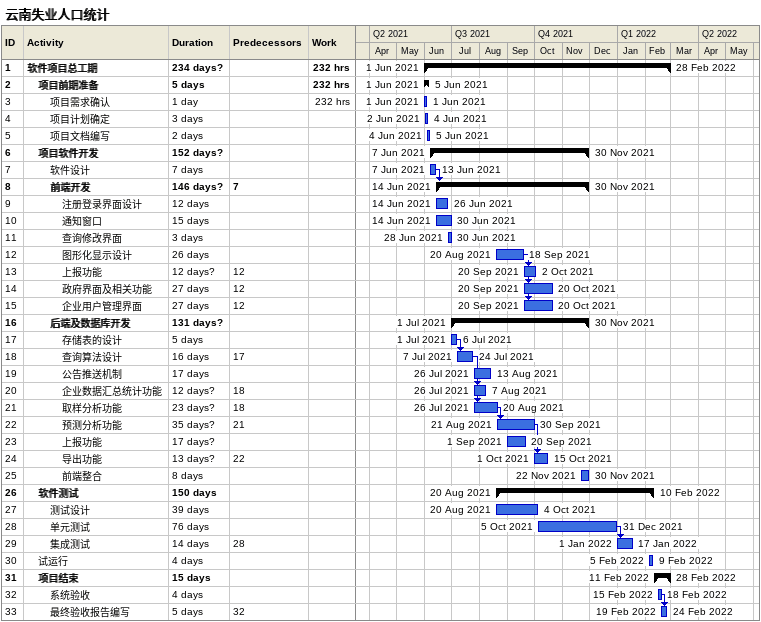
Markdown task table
云南失业人口统计

| ID | Level | Task | Duration | Start | Finish | Predecessors | Work (h) |
|---|---|---|---|---|---|---|---|
| 1 | 1 | **软件项目总工期** | 234d? | 2021-06-01 | 2022-02-28 |  | 232 |
| 2 | 2 | **项目前期准备** | 5d | 2021-06-01 | 2021-06-05 |  | 232 |
| 3 | 3 | 项目需求确认 | 1d | 2021-06-01 | 2021-06-01 |  | 232 |
| 4 | 3 | 项目计划确定 | 3d | 2021-06-02 | 2021-06-04 |  |  |
| 5 | 3 | 项目文档编写 | 2d | 2021-06-04 | 2021-06-05 |  |  |
| 6 | 2 | **项目软件开发** | 152d? | 2021-06-07 | 2021-11-30 |  |  |
| 7 | 3 | 软件设计 | 7d | 2021-06-07 | 2021-06-13 |  |  |
| 8 | 3 | **前端开发** | 146d? | 2021-06-14 | 2021-11-30 | 7 |  |
| 9 | 4 | 注册登录界面设计 | 12d | 2021-06-14 | 2021-06-26 |  |  |
| 10 | 4 | 通知窗口 | 15d | 2021-06-14 | 2021-06-30 |  |  |
| 11 | 4 | 查询修改界面 | 3d | 2021-06-28 | 2021-06-30 |  |  |
| 12 | 4 | 图形化显示设计 | 26d | 2021-08-20 | 2021-09-18 |  |  |
| 13 | 4 | 上报功能 | 12d? | 2021-09-20 | 2021-10-02 | 12 |  |
| 14 | 4 | 政府界面及相关功能 | 27d | 2021-09-20 | 2021-10-20 | 12 |  |
| 15 | 4 | 企业用户管理界面 | 27d | 2021-09-20 | 2021-10-20 | 12 |  |
| 16 | 3 | **后端及数据库开发** | 131d? | 2021-07-01 | 2021-11-30 |  |  |
| 17 | 4 | 存储表的设计 | 5d | 2021-07-01 | 2021-07-06 |  |  |
| 18 | 4 | 查询算法设计 | 16d | 2021-07-07 | 2021-07-24 | 17 |  |
| 19 | 4 | 公告推送机制 | 17d | 2021-07-26 | 2021-08-13 |  |  |
| 20 | 4 | 企业数据汇总统计功能 | 12d? | 2021-07-26 | 2021-08-07 | 18 |  |
| 21 | 4 | 取样分析功能 | 23d? | 2021-07-26 | 2021-08-20 | 18 |  |
| 22 | 4 | 预测分析功能 | 35d? | 2021-08-21 | 2021-09-30 | 21 |  |
| 23 | 4 | 上报功能 | 17d? | 2021-09-01 | 2021-09-20 |  |  |
| 24 | 4 | 导出功能 | 13d? | 2021-10-01 | 2021-10-15 | 22 |  |
| 25 | 4 | 前端整合 | 8d | 2021-11-22 | 2021-11-30 |  |  |
| 26 | 2 | **软件测试** | 150d | 2021-08-20 | 2022-02-10 |  |  |
| 27 | 3 | 测试设计 | 39d | 2021-08-20 | 2021-10-04 |  |  |
| 28 | 3 | 单元测试 | 76d | 2021-10-05 | 2021-12-31 |  |  |
| 29 | 3 | 集成测试 | 14d | 2022-01-01 | 2022-01-17 | 28 |  |
| 30 | 2 | 试运行 | 4d | 2022-02-05 | 2022-02-09 |  |  |
| 31 | 2 | **项目结束** | 15d | 2022-02-11 | 2022-02-28 |  |  |
| 32 | 3 | 系统验收 | 4d | 2022-02-15 | 2022-02-18 |  |  |
| 33 | 3 | 最终验收报告编写 | 5d | 2022-02-19 | 2022-02-24 | 32 |  |
